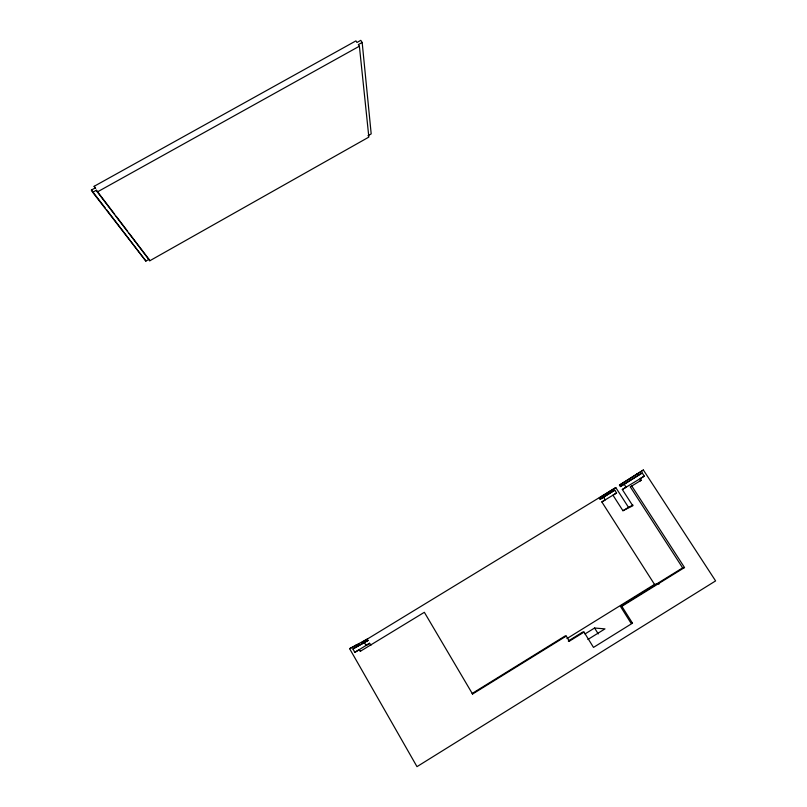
<?xml version="1.0" encoding="UTF-8"?>
<svg xmlns="http://www.w3.org/2000/svg" width="807" height="807" viewBox="0 0 807 807"><rect width="100%" height="100%" fill="white"/><g stroke="black" fill="none" stroke-linecap="round" stroke-linejoin="round"><path stroke-width="1.21" d="M630.307 486.883L631.78 486.006L684.518 567.543L682.651 567.866L630.307 486.883L641.242 480.236L640.203 478.642L644.299 476.14L642.221 472.952L620.412 486.56L619.463 485.088L643.381 470.017L715.597 580.909L416.987 766.65L349.613 648.657L367.205 639.104L368.012 640.506L352.901 648.939L354.838 652.338L359.145 649.716L360.537 651.148M632.991 505.061L628.492 507.331L615.791 487.589L599.298 497.949L600.146 499.281L614.763 490.172L616.568 492.986L612.967 495.185L622.943 510.73L632.799 505.777L622.318 489.506L626.081 487.206L624.184 484.261M615.791 487.589L362.091 642.251M643.381 470.017L619.463 485.088M600.146 499.281L614.763 490.172M620.412 486.56L642.221 472.952M584.026 632.103L582.856 631.972L568.299 640.98L569.369 641.182L584.026 632.103L593.498 647.406L632.486 623.186L621.874 606.329L620.442 606.38L630.973 623.115L632.486 623.186M584.994 633.949L594.577 628.017L604.978 628.885L587.879 639.487M566.232 636.087L565.193 635.926L472.176 693.465L472.559 694.04L566.232 636.087L569.369 641.182M566.958 638.579L654.507 584.389L659.46 583.784M620.442 606.38L682.651 567.866M621.874 606.329L684.518 567.543M354.838 652.338L369.616 643.29L370.857 645.459M622.943 510.73L628.492 507.331M352.901 648.939L368.012 640.506M369.616 643.29L366.075 645.449L364.471 642.654M654.507 584.389L601.84 501.934L605.24 499.866L603.545 497.213M360.124 651.41L424.351 612.301L472.559 694.04M601.84 501.934L616.568 492.986M622.318 489.506L644.299 476.14M639.709 481.154L641.242 480.236M145.896 261.065L148.972 259.329L149.799 260.762L368.849 137.099L359.387 46.211L358.348 44.607L362.172 42.478L360.79 40.35L356.966 42.478L355.927 40.885L94.137 186.306L95.105 187.991L91.403 190.049L92.694 192.298L145.896 261.065L106.655 209.79M367.972 135.727L371.19 133.912L362.172 42.478M92.694 192.298L96.386 190.24L114.685 214.269M96.386 190.24L97.354 191.935L359.387 46.211M349.613 648.657L358.974 643.855M91.403 190.049L105.132 207.823M116.208 216.276L127.637 231.296M129.16 233.294L148.972 259.329M97.354 191.935L149.799 260.762M94.137 186.306L95.65 188.303M637.086 473.84L638.125 475.434M610.253 490.959L611.161 492.361M594.577 628.017L598.249 633.909M356.24 644.632L357.208 646.326"/></g></svg>
